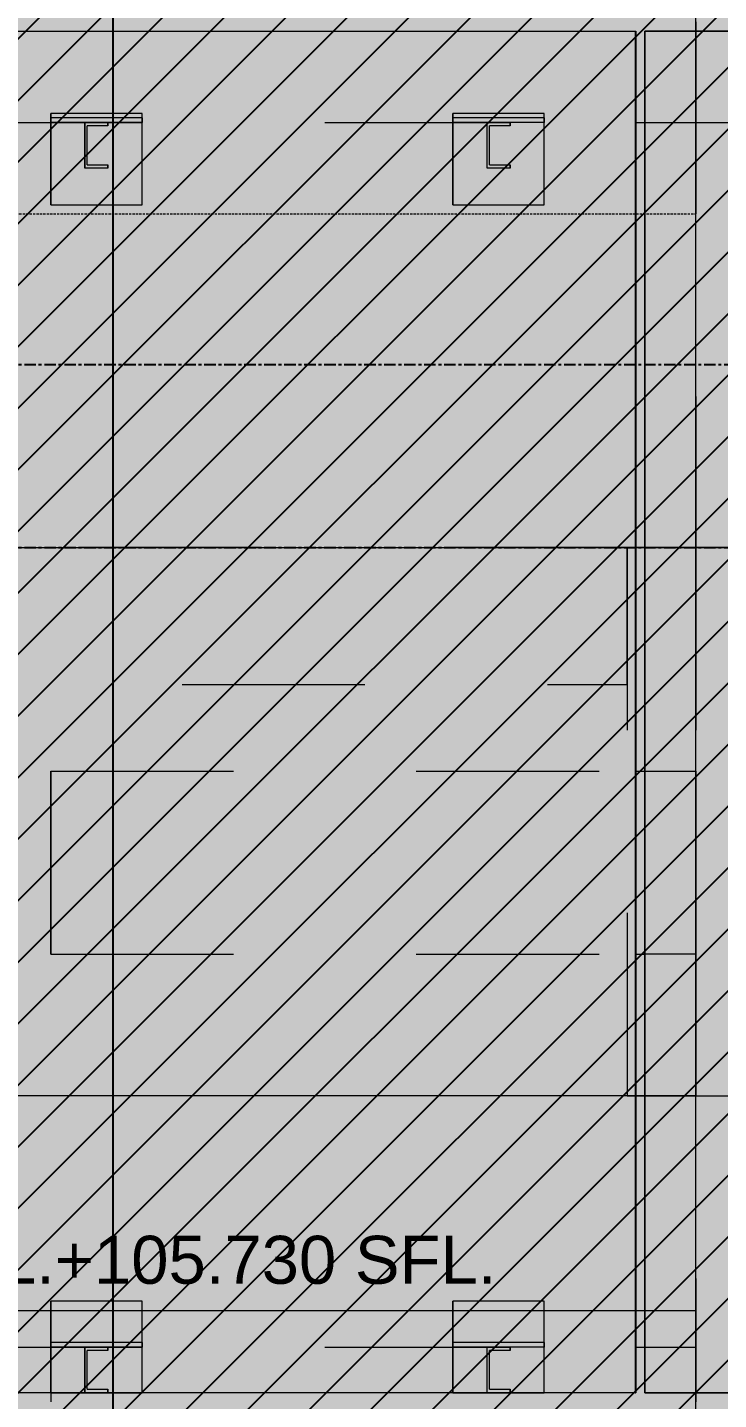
# Model space of a CAD drawing. Header units: millimetres. Extents: x 652937 to 1670132, y 1473552 to 2851037.
# Drawn here: x 832383 to 833896, y 1517605 to 1520608 of the extents above; entities that cross this region are included whole.
import ezdxf
from ezdxf.enums import TextEntityAlignment as Align
from ezdxf.xclip import XClip

# ---------------------------------------------------------------- set-up
doc = ezdxf.new("R2010")
doc.units = ezdxf.units.MM
doc.header["$XCLIPFRAME"] = 0
for name, pattern in [('HIDDEN', [0.375, 0.25, -0.125]), ('TA_GL_005.00000', [13.75, 5, -1.25, 1.25, -1.25, 5]), ('XKITLINE00', [0]), ('XKITLINE02', [4, 2, -2])]:
    doc.linetypes.add(name, pattern=pattern)
for name, color, linetype in [('000 - 0_SYM_DWG_GRID-BUBBLE_MAIN_COLOR_1', 3, 'Continuous'), ('000 - 0_SYM_DWG_GRIDLINE_MAIN_COLOR_251', 251, 'Continuous'), ('000 - CONCRETE_WALL_MAIN_COLOR_2', 1, 'Continuous'), ('000 - H A T C H', 9, 'Continuous'), ('DIM', 1, 'Continuous')]:
    doc.layers.add(name, color=color, linetype=linetype)
for name, color, linetype, lineweight in [('A-230-M_FLOOR', 2, 'Continuous', 25), ('Part', 2, 'Continuous', 0), ('Vertical Circulation', 7, 'Continuous', 9)]:
    doc.layers.add(name, color=color, linetype=linetype, lineweight=lineweight)
doc.styles.add('ANGSANA', font='angsana.shx', dxfattribs={"width": 0.9})
doc.styles.add('Arial', font='arial.ttf')
doc.styles.add('TA', font='', dxfattribs={"height": 4.5})
doc.styles.get('TA').set_extended_font_data('Cordia New')

# ---------------------------------------------------------------- blocks, each defined once
blk = doc.blocks.new('*U6169')
at = {"layer": '000 - 0_SYM_DWG_GRIDLINE_MAIN_COLOR_251', "linetype": 'ByBlock', "ltscale": 5}
blk.add_line((16, 0), (-308.662, 0), dxfattribs=at)
at = {"style": 'TA', "flags": 1}
blk.add_attdef('LOCATION', (6, -6), '', height=4.5, rotation=270, dxfattribs=at)
at = {"layer": '000 - 0_SYM_DWG_GRID-BUBBLE_MAIN_COLOR_1', "style": 'Arial'}
blk.add_attdef('GRID-HEAD', text='', height=4, rotation=90, dxfattribs=at).set_placement((50, 0), align=Align.MIDDLE_CENTER)
blk = doc.blocks.new('*U6164')
at = {"layer": '000 - 0_SYM_DWG_GRIDLINE_MAIN_COLOR_251', "linetype": 'ByBlock', "ltscale": 5}
blk.add_line((200, 0), (-30071, 0), dxfattribs=at)
at = {"style": 'TA', "flags": 1}
blk.add_attdef('LOCATION', (6, -6), '', height=4.5, rotation=270, dxfattribs=at)
blk = doc.blocks.new('W-1-PP18-ST_ENT3_REV02_20260413-044638_PP18_ENT3_ELE2-DIMS-2')
at = {"color": 6, "linetype": 'TA_GL_005.00000', "rotation": 180}
for p in [(-7244, 107800), (-7244, 107400)]:
    blk.add_blockref('*U6164', p, dxfattribs=at)
at = {"layer": '000 - 0_SYM_DWG_GRIDLINE_MAIN_COLOR_251', "color": 6, "xscale": 50, "yscale": 50, "zscale": 50, "rotation": 270}
blk.add_blockref('*U6169', (9900, 100920), dxfattribs=at)
blk = doc.blocks.new('LEV-SEC')
blk.add_hatch(color=1).paths.add_polyline_path([(-1.622, 2.668), (0, 0), (1.622, 2.668)])
at = {"color": 1}
for p, q in [((-1.622, 2.668), (0, 0)), ((1.622, 2.668), (-1.622, 2.668)), ((0, 0), (1.622, 2.668)), ((1.622, 0), (-1.622, 0))]:
    blk.add_line(p, q, dxfattribs=at)
at = {"color": 2, "style": 'ANGSANA'}
blk.add_attdef('ELEVATION', text='', height=2.4, dxfattribs=at).set_placement((2.913, 2.209), align=Align.BOTTOM_LEFT)
blk = doc.blocks.new('15')
at = {"layer": 'Part', "color": 253, "linetype": 'XKITLINE00', "lineweight": 0}
for points in [[(663598.1229, 1524501.6862), (663598.1229, 1524498.7062), (663596.6429, 1524498.7062), (663596.6429, 1524501.6862)], [(663599.6229, 1524498.7062), (663599.6229, 1524501.6862), (663598.1429, 1524501.6862), (663598.1429, 1524498.7062)]]:
    blk.add_lwpolyline(points, close=True, dxfattribs=at)
blk = doc.blocks.new('W-1-PP18-ST_ENT3_REV02_20260413-214324_PP18_ENT3_SE_ELE4-1')
at = {"layer": 'A-230-M_FLOOR', "color": 4, "lineweight": 9}
blk.add_lwpolyline([(11175, 103500), (11175, 114420)], dxfattribs=at)
at = {"layer": 'A-230-M_FLOOR', "lineweight": 9}
for points in [[(8450, 107400), (11175, 107400)], [(11175, 106200), (8450, 106200)]]:
    blk.add_lwpolyline(points, dxfattribs=at)
at = {"layer": 'Part', "color": 1, "linetype": 'HIDDEN', "lineweight": 0, "ltscale": 20}
blk.add_line((8450, 108130), (11175, 108130), dxfattribs=at)
at = {"layer": 'Part', "color": 1, "linetype": 'XKITLINE00', "lineweight": 0}
blk.add_line((8450, 105730), (11175, 105730), dxfattribs=at)
at = {"layer": 'DIM'}
ref = blk.add_blockref('LEV-SEC', (9450.5, 105730), dxfattribs=dict(at, xscale=34.99999999999999, yscale=34.99999999999999, zscale=34.99999999999999))
ref.add_attrib('ELEVATION', 'EL.+105.730 SFL.', dxfattribs={"layer": '0', "color": 3, "height": 105, "style": 'Arial'}).set_placement((9552.5, 105756.9), align=Align.BOTTOM_LEFT)
at = {"layer": 'Vertical Circulation', "color": 4, "xscale": 1000, "yscale": 1000, "zscale": 1000}
blk.add_blockref('15', (-663587079.2, -1524393156.2), dxfattribs=at)
blk = doc.blocks.new('*A40004524')
at = {"layer": 'Part', "linetype": 'XKITLINE02', "lineweight": 0}
for p, q in [((67.422117, -99.720099), (67.422117, -83.220099)), ((67.421867, -94.070099), (67.421867, -99.720099)), ((69.422117, -99.720099), (67.421867, -99.720099))]:
    blk.add_line(p, q, dxfattribs=at)
at = {"layer": 'Part', "linetype": 'XKITLINE00', "lineweight": 0}
blk.add_line((67.421867, -93.970099), (67.421867, -94.070099), dxfattribs=at)
blk = doc.blocks.new('*A40334557')
at = {"layer": 'Part', "linetype": 'XKITLINE00', "lineweight": 0}
for p, q in [((66.865186, -94.070099), (74.265336, -94.070099)), ((66.865186, -108.970099), (66.865186, -94.070099)), ((74.265186, -108.970099), (66.865186, -108.970099))]:
    blk.add_line(p, q, dxfattribs=at)
at = {"layer": 'Part', "linetype": 'XKITLINE02', "lineweight": 0}
for p, q in [((66.865337, -94.070099), (66.865186, -94.070099)), ((66.865337, -108.970099), (66.865337, -94.070099))]:
    blk.add_line(p, q, dxfattribs=at)
blk = doc.blocks.new('*A40344558')
at = {"layer": 'Part', "linetype": 'XKITLINE00', "lineweight": 0}
for p, q in [((59.365186, -94.070099), (66.765337, -94.070099)), ((66.765186, -108.970099), (66.765186, -94.070099)), ((66.765337, -94.070099), (66.765337, -108.970099)), ((66.765186, -108.970099), (59.365186, -108.970099)), ((66.765337, -108.970099), (66.765186, -108.970099))]:
    blk.add_line(p, q, dxfattribs=at)
at = {"layer": 'Part', "linetype": 'XKITLINE02', "lineweight": 0}
blk.add_line((66.765186, -108.970099), (66.765337, -108.970099), dxfattribs=at)
blk = doc.blocks.new('*A40964620')
at = {"layer": 'Part', "linetype": 'XKITLINE02', "lineweight": 0}
for p, q in [((59.365186, -99.720099), (66.765362, -99.720099)), ((66.865186, -99.720099), (67.422167, -99.720099)), ((67.422167, -99.720099), (67.421867, -99.720099)), ((67.421867, -99.720099), (67.421867, -108.470099)), ((67.422167, -108.470099), (67.422167, -99.720099)), ((59.365186, -108.470099), (66.765362, -108.470099)), ((66.865186, -108.470099), (67.422167, -108.470099)), ((67.421867, -108.470099), (67.422167, -108.470099))]:
    blk.add_line(p, q, dxfattribs=at)
at = {"layer": 'Part', "linetype": 'XKITLINE00', "lineweight": 0}
for p, q in [((66.765362, -99.720099), (66.865186, -99.720099)), ((66.765362, -108.470099), (66.865186, -108.470099))]:
    blk.add_line(p, q, dxfattribs=at)
blk = doc.blocks.new('*A41324656')
at = {"layer": 'Part', "linetype": 'XKITLINE02', "lineweight": 0}
for p, q in [((53.802192, -99.720099), (53.802192, -101.220099)), ((66.672733, -99.720099), (53.802192, -99.720099)), ((66.672191, -101.220099), (66.672191, -99.720099)), ((53.802192, -101.220099), (66.672733, -101.220099))]:
    blk.add_line(p, q, dxfattribs=at)
blk = doc.blocks.new('*A41414665')
at = {"layer": 'Part', "linetype": 'XKITLINE02', "lineweight": 0}
for p, q in [((67.922733, -99.720099), (66.672141, -99.720099)), ((66.672141, -99.720099), (66.672141, -105.720099)), ((67.922141, -105.720099), (67.922141, -99.720099)), ((66.672141, -105.720099), (67.922733, -105.720099))]:
    blk.add_line(p, q, dxfattribs=at)
blk = doc.blocks.new('*A43014825')
at = {"layer": 'Part', "linetype": 'XKITLINE02', "lineweight": 0}
for p, q in [((59.365341, -108.470099), (60.365541, -108.470099)), ((60.365341, -108.470099), (60.365341, -108.970099)), ((60.365541, -108.470099), (60.365541, -108.970099))]:
    blk.add_line(p, q, dxfattribs=at)
at = {"layer": 'Part', "linetype": 'XKITLINE00', "lineweight": 0}
for p, q in [((60.365341, -108.970099), (60.365341, -109.070099)), ((60.365541, -108.970099), (60.365541, -109.070099))]:
    blk.add_line(p, q, dxfattribs=at)
blk = doc.blocks.new('*A43064830')
at = {"layer": 'Part', "linetype": 'XKITLINE02', "lineweight": 0}
for p, q in [((60.365341, -104.170099), (60.365341, -102.170099)), ((60.365341, -102.170099), (60.365541, -102.170099)), ((60.365341, -102.170099), (66.765362, -102.170099)), ((60.365541, -102.170099), (60.365541, -104.170099)), ((66.865186, -102.170099), (67.422072, -102.170099)), ((67.421872, -104.170099), (67.421872, -102.170099)), ((67.422072, -102.170099), (67.422072, -104.170099)), ((60.365541, -104.170099), (60.365341, -104.170099)), ((60.365341, -104.170099), (66.765362, -104.170099)), ((67.422072, -104.170099), (66.865186, -104.170099))]:
    blk.add_line(p, q, dxfattribs=at)
at = {"layer": 'Part', "linetype": 'XKITLINE00', "lineweight": 0}
for p, q in [((66.765362, -102.170099), (66.865186, -102.170099)), ((66.765362, -104.170099), (66.865186, -104.170099))]:
    blk.add_line(p, q, dxfattribs=at)
blk = doc.blocks.new('*A43094833')
at = {"layer": 'Part', "linetype": 'XKITLINE02', "lineweight": 0}
for p, q in [((65.140384, -108.470099), (65.390524, -108.470099)), ((65.140384, -108.970099), (65.140384, -108.470099)), ((65.140524, -108.970099), (65.140524, -108.470099)), ((65.390524, -108.507599), (65.165384, -108.507599)), ((65.165384, -108.932599), (65.165384, -108.507599)), ((65.165524, -108.932599), (65.165524, -108.507599)), ((65.390384, -108.507599), (65.390384, -108.470099)), ((65.390524, -108.470099), (65.390524, -108.507599)), ((65.390524, -108.970099), (65.140384, -108.970099)), ((65.165384, -108.932599), (65.390524, -108.932599)), ((65.390384, -108.970099), (65.390384, -108.932599)), ((65.390524, -108.932599), (65.390524, -108.970099))]:
    blk.add_line(p, q, dxfattribs=at)
blk = doc.blocks.new('*A43104834')
at = {"layer": 'Part', "linetype": 'XKITLINE02', "lineweight": 0}
for p, q in [((65.765369, -107.970099), (64.765357, -107.970099)), ((64.765357, -107.970099), (64.765357, -108.970099)), ((64.765369, -108.970099), (64.765369, -107.970099)), ((65.765357, -108.970099), (65.765357, -107.970099)), ((65.765369, -108.970099), (65.765369, -107.970099)), ((64.765357, -108.970099), (65.765369, -108.970099))]:
    blk.add_line(p, q, dxfattribs=at)
blk = doc.blocks.new('*A43114835')
at = {"layer": 'Part', "linetype": 'XKITLINE02', "lineweight": 0}
for p, q in [((65.765609, -108.420099), (64.765409, -108.420099)), ((64.765409, -108.470099), (64.765409, -108.420099)), ((65.765609, -108.470099), (64.765409, -108.470099)), ((64.765609, -108.470099), (64.765609, -108.420099)), ((65.765409, -108.420099), (65.765609, -108.420099)), ((65.765409, -108.470099), (65.765409, -108.420099)), ((65.765609, -108.470099), (65.765409, -108.470099)), ((65.765609, -108.420099), (65.765609, -108.470099))]:
    blk.add_line(p, q, dxfattribs=at)
blk = doc.blocks.new('*A43144838')
at = {"layer": 'Part', "linetype": 'XKITLINE02', "lineweight": 0}
for p, q in [((60.740384, -108.470099), (60.990524, -108.470099)), ((60.740384, -108.970099), (60.740384, -108.470099)), ((60.740524, -108.970099), (60.740524, -108.470099)), ((60.990524, -108.507599), (60.765384, -108.507599)), ((60.765384, -108.932599), (60.765384, -108.507599)), ((60.765524, -108.932599), (60.765524, -108.507599)), ((60.990384, -108.507599), (60.990384, -108.470099)), ((60.990524, -108.470099), (60.990524, -108.507599)), ((60.990524, -108.970099), (60.740384, -108.970099)), ((60.765384, -108.932599), (60.990524, -108.932599)), ((60.990384, -108.970099), (60.990384, -108.932599)), ((60.990524, -108.932599), (60.990524, -108.970099))]:
    blk.add_line(p, q, dxfattribs=at)
blk = doc.blocks.new('*A43154839')
at = {"layer": 'Part', "linetype": 'XKITLINE02', "lineweight": 0}
for p, q in [((61.365369, -107.970099), (60.365357, -107.970099)), ((60.365357, -107.970099), (60.365357, -108.970099)), ((60.365369, -108.970099), (60.365369, -107.970099)), ((61.365357, -108.970099), (61.365357, -107.970099)), ((61.365369, -108.970099), (61.365369, -107.970099)), ((60.365357, -108.970099), (61.365369, -108.970099))]:
    blk.add_line(p, q, dxfattribs=at)
blk = doc.blocks.new('*A43224846')
at = {"layer": 'Part', "linetype": 'XKITLINE02', "lineweight": 0}
for p, q in [((61.365609, -108.420099), (60.365409, -108.420099)), ((60.365409, -108.470099), (60.365409, -108.420099)), ((61.365609, -108.470099), (60.365409, -108.470099)), ((60.365609, -108.470099), (60.365609, -108.420099)), ((61.365409, -108.420099), (61.365609, -108.420099)), ((61.365409, -108.470099), (61.365409, -108.420099)), ((61.365609, -108.470099), (61.365409, -108.470099)), ((61.365609, -108.420099), (61.365609, -108.470099))]:
    blk.add_line(p, q, dxfattribs=at)
blk = doc.blocks.new('*A43794903')
at = {"layer": 'Part', "linetype": 'XKITLINE02', "lineweight": 0}
for p, q in [((67.421867, -99.720099), (67.421867, -108.970099)), ((67.421867, -99.720099), (69.422117, -99.720099)), ((67.422117, -118.970099), (67.422117, -99.720099))]:
    blk.add_line(p, q, dxfattribs=at)
at = {"layer": 'Part', "linetype": 'XKITLINE00', "lineweight": 0}
blk.add_line((67.421867, -108.970099), (67.421867, -109.070099), dxfattribs=at)
blk = doc.blocks.new('*A44775001')
at = {"layer": 'Part', "linetype": 'XKITLINE02', "lineweight": 0}
for p, q in [((59.365186, -95.070099), (66.765362, -95.070099)), ((66.865186, -95.070099), (74.265361, -95.070099))]:
    blk.add_line(p, q, dxfattribs=at)
at = {"layer": 'Part', "linetype": 'XKITLINE00', "lineweight": 0}
blk.add_line((66.765362, -95.070099), (66.865186, -95.070099), dxfattribs=at)
blk = doc.blocks.new('*A48445368')
at = {"layer": 'Part', "linetype": 'XKITLINE02', "lineweight": 0}
for p, q in [((65.765369, -94.970099), (64.765357, -94.970099)), ((64.765357, -94.970099), (64.765357, -95.970099)), ((64.765369, -95.970099), (64.765369, -94.970099)), ((65.765357, -95.970099), (65.765357, -94.970099)), ((65.765369, -95.970099), (65.765369, -94.970099)), ((64.765357, -95.970099), (65.765369, -95.970099))]:
    blk.add_line(p, q, dxfattribs=at)
blk = doc.blocks.new('*A48475371')
at = {"layer": 'Part', "linetype": 'XKITLINE02', "lineweight": 0}
for p, q in [((65.140384, -95.070099), (65.390524, -95.070099)), ((65.140384, -95.570099), (65.140384, -95.070099)), ((65.140524, -95.570099), (65.140524, -95.070099)), ((65.390524, -95.107599), (65.165384, -95.107599)), ((65.165384, -95.532599), (65.165384, -95.107599)), ((65.165524, -95.532599), (65.165524, -95.107599)), ((65.390384, -95.107599), (65.390384, -95.070099)), ((65.390524, -95.070099), (65.390524, -95.107599)), ((65.390524, -95.570099), (65.140384, -95.570099)), ((65.165384, -95.532599), (65.390524, -95.532599)), ((65.390384, -95.570099), (65.390384, -95.532599)), ((65.390524, -95.532599), (65.390524, -95.570099))]:
    blk.add_line(p, q, dxfattribs=at)
blk = doc.blocks.new('*A48495373')
at = {"layer": 'Part', "linetype": 'XKITLINE02', "lineweight": 0}
for p, q in [((65.765609, -95.020099), (64.765409, -95.020099)), ((64.765409, -95.070099), (64.765409, -95.020099)), ((64.765609, -95.070099), (64.765609, -95.020099)), ((65.765409, -95.020099), (65.765609, -95.020099)), ((65.765409, -95.070099), (65.765409, -95.020099)), ((65.765609, -95.020099), (65.765609, -95.070099)), ((65.765609, -95.070099), (64.765409, -95.070099)), ((65.765609, -95.070099), (65.765409, -95.070099))]:
    blk.add_line(p, q, dxfattribs=at)
blk = doc.blocks.new('*A48505374')
at = {"layer": 'Part', "linetype": 'XKITLINE02', "lineweight": 0}
for p, q in [((61.365369, -94.970099), (60.365357, -94.970099)), ((60.365357, -94.970099), (60.365357, -95.970099)), ((60.365369, -95.970099), (60.365369, -94.970099)), ((61.365357, -95.970099), (61.365357, -94.970099)), ((61.365369, -95.970099), (61.365369, -94.970099)), ((60.365357, -95.970099), (61.365369, -95.970099))]:
    blk.add_line(p, q, dxfattribs=at)
blk = doc.blocks.new('*A48535377')
at = {"layer": 'Part', "linetype": 'XKITLINE02', "lineweight": 0}
for p, q in [((60.740384, -95.070099), (60.990524, -95.070099)), ((60.740384, -95.570099), (60.740384, -95.070099)), ((60.740524, -95.570099), (60.740524, -95.070099)), ((60.990524, -95.107599), (60.765384, -95.107599)), ((60.765384, -95.532599), (60.765384, -95.107599)), ((60.765524, -95.532599), (60.765524, -95.107599)), ((60.990384, -95.107599), (60.990384, -95.070099)), ((60.990524, -95.070099), (60.990524, -95.107599)), ((60.990524, -95.570099), (60.740384, -95.570099)), ((60.765384, -95.532599), (60.990524, -95.532599)), ((60.990384, -95.570099), (60.990384, -95.532599)), ((60.990524, -95.532599), (60.990524, -95.570099))]:
    blk.add_line(p, q, dxfattribs=at)
blk = doc.blocks.new('*A48585382')
at = {"layer": 'Part', "linetype": 'XKITLINE02', "lineweight": 0}
for p, q in [((61.365609, -95.020099), (60.365409, -95.020099)), ((60.365409, -95.070099), (60.365409, -95.020099)), ((60.365609, -95.070099), (60.365609, -95.020099)), ((61.365409, -95.020099), (61.365609, -95.020099)), ((61.365409, -95.070099), (61.365409, -95.020099)), ((61.365609, -95.020099), (61.365609, -95.070099)), ((61.365609, -95.070099), (60.365409, -95.070099)), ((61.365609, -95.070099), (61.365409, -95.070099))]:
    blk.add_line(p, q, dxfattribs=at)
blk = doc.blocks.new('W-1-PP18-ST_ENT3_REV02_20260413-214457_PP18_ENT3_SE_ELE4-2')
at = {"lineweight": 0, "xscale": 200, "yscale": 200, "zscale": 200}
for name in ['*A40344558', '*A40334557', '*A40004524', '*A44775001', '*A48505374', '*A48445368', '*A48585382', '*A48535377', '*A48495373', '*A48475371', '*A40964620', '*A41324656', '*A41414665', '*A43794903', '*A43064830', '*A43154839', '*A43104834', '*A43014825', '*A43224846', '*A43144838', '*A43114835', '*A43094833']:
    blk.add_blockref(name, (-2309.3778, 127344.0198), dxfattribs=at)
blk = doc.blocks.new('*U7583')
blk.add_wipeout([(3262.6, -11470), (3262.6, -12310), (3000, -12310), (3000, -8620), (0, -8620), (0, 0), (7480, 0), (7480, -9340), (13872, -9340), (13872, -12310), (4562.6, -12310), (4562.6, -11470)])
at = {"layer": '000 - H A T C H'}
h = blk.add_hatch(dxfattribs=at)
h.set_pattern_fill('AR-CONC', color=8, scale=0.05)
h.paths.add_polyline_path([(7480, 0), (0, 0), (0, -8620), (3000, -8620), (3000, -12310), (3262.6, -12310), (3262.6, -11470), (4562.6, -11470), (4562.6, -12310), (13872, -12310), (13872, -9340), (7480, -9340)])
blk = doc.blocks.new('A$Ccc5d2e7b')
at = {"layer": '000 - CONCRETE_WALL_MAIN_COLOR_2'}
blk.add_blockref('*U7583', (0, 0), dxfattribs=at)
at = {"layer": '000 - H A T C H'}
h = blk.add_hatch(dxfattribs=at)
h.set_pattern_fill('ANSI31', color=1, scale=30)
h.set_pattern_definition([(45, (-88709.82, -145266.49), (-67.35192, 67.35192), [])])
h.paths.add_polyline_path([(4562.6, -11470), (4562.6, -12310), (13872, -12310), (13872, -9340), (7480, -9340), (7480, 0), (0, 0), (0, -8620), (3000, -8620), (3000, -12310), (3262.6, -12310), (3262.6, -11470)])
blk = doc.blocks.new('C-1-PP18-AR-2341-02-C_20260414-001432_PP18_ENT3_EX_ELE4')
blk.add_wipeout([(11126.3, 102550), (11126.3, 103400), (9826.3, 103400), (9826.3, 102550), (9476.3, 102550), (9476.3, 105550), (-7090, 105550), (-7090, 101150), (20260, 101150), (20260, 102550)])

msp = doc.modelspace()

# ---------------------------------------------------------------- block references
at = {"color": 6}
msp.add_blockref('A$Ccc5d2e7b', (829234.2162, 1526940.4203), dxfattribs=at)

# ---------------------------------------------------------------- next in the draw order: block references
msp.add_blockref('W-1-PP18-ST_ENT3_REV02_20260413-044638_PP18_ENT3_ELE2-DIMS-2', (822670.5264, 1412070.4203), dxfattribs=at)

# ---------------------------------------------------------------- next in the draw order: block references
ref = msp.add_blockref('W-1-PP18-ST_ENT3_REV02_20260413-214324_PP18_ENT3_SE_ELE4-1', (822670.5264, 1412070.4203), dxfattribs=at)
XClip(ref).set_block_clipping_path([(-8921.6742467015, 100922), (26429.9241350386, 117178.2602934372)])

# ---------------------------------------------------------------- next in the draw order: block references
ref = msp.add_blockref('W-1-PP18-ST_ENT3_REV02_20260413-214457_PP18_ENT3_SE_ELE4-2', (822670.5264, 1412070.4203), dxfattribs=at)
XClip(ref).set_block_clipping_path([(-8921.6742467015, 100922), (26429.9241350386, 117178.2602934372)])

# ---------------------------------------------------------------- next in the draw order: block references
msp.add_blockref('C-1-PP18-AR-2341-02-C_20260414-001432_PP18_ENT3_EX_ELE4', (822670.5264, 1412070.4203))

doc.saveas('drawing.dxf')
